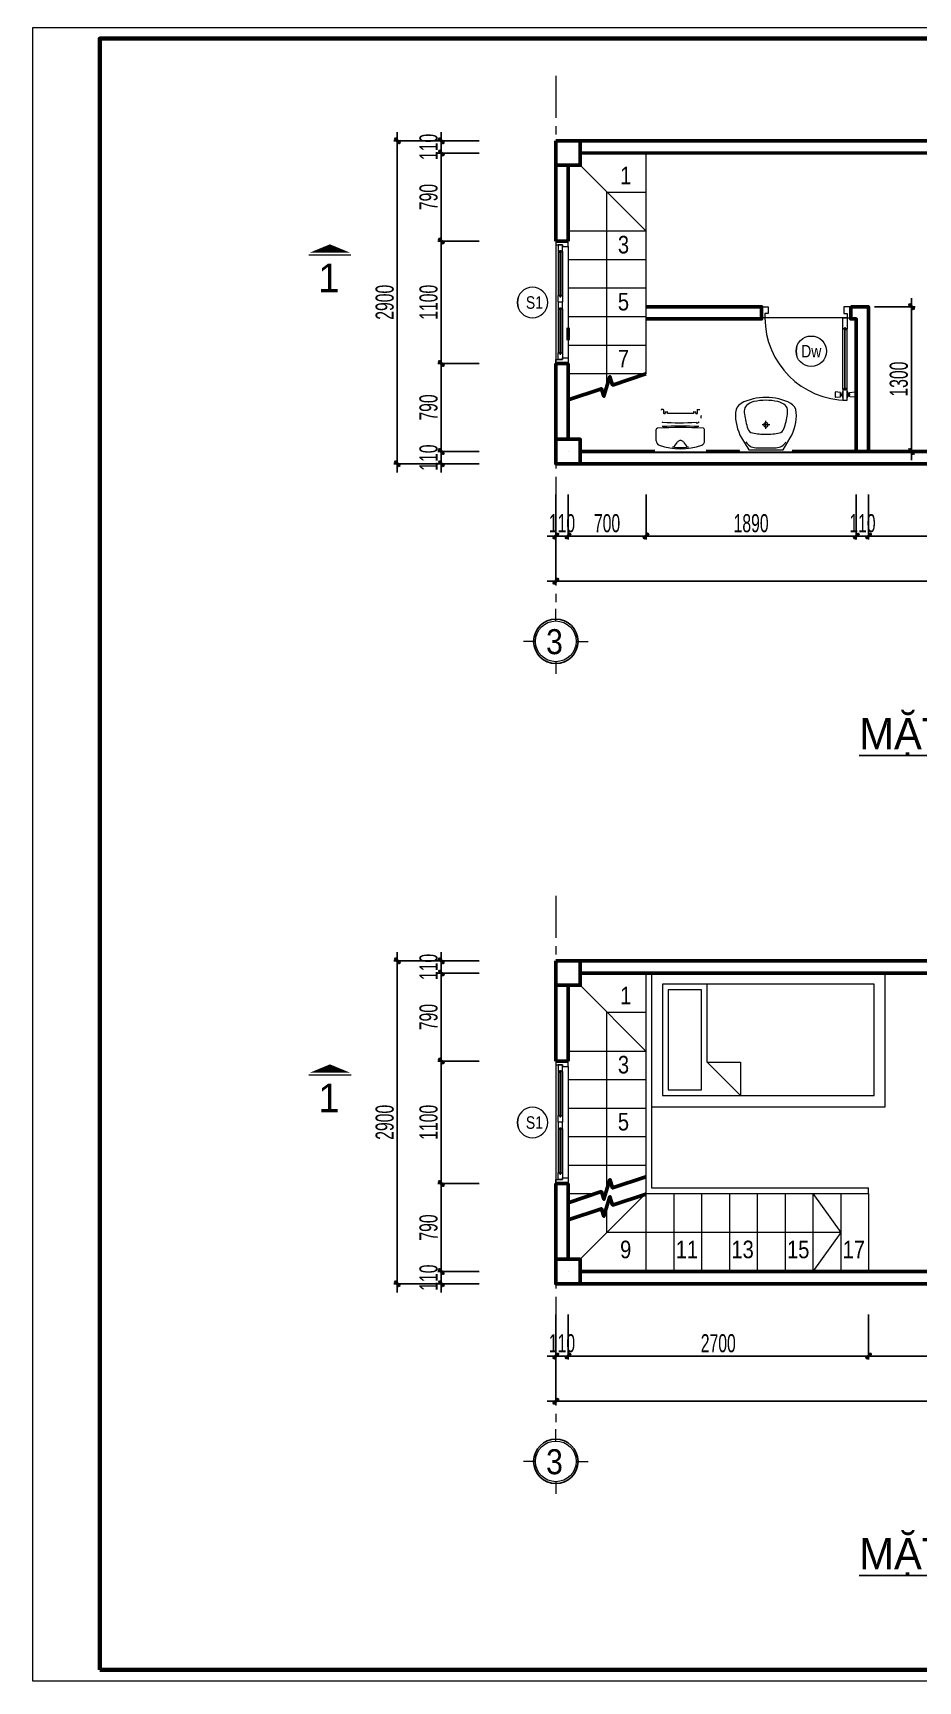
# Model space of a CAD drawing. Header units: millimetres. Extents: x 596422 to 1674380, y -367470 to 58862.
# Drawn here: x 818443 to 826393, y -32063 to -17263 of the extents above; entities that cross this region are included whole.
import ezdxf
from ezdxf.enums import TextEntityAlignment as Align

# ---------------------------------------------------------------- set-up
doc = ezdxf.new("R2010")
doc.units = ezdxf.units.MM
doc.header["$LTSCALE"] = 600
doc.header["$MEASUREMENT"] = 0
doc.linetypes.add('ACAD_ISO07W100', pattern=[3, 0, -3])
doc.linetypes.add('CENTER', pattern=[2, 1.25, -0.25, 0.25, -0.25])
doc.layers.get('0').update_dxf_attribs({"lineweight": 0})
doc.layers.get('Defpoints').update_dxf_attribs({"lineweight": 0})
for name, color, linetype, lineweight in [('0.10_Thiet-Bi', 157, 'Continuous', 9), ('0.15_Cua', 144, 'Continuous', 15), ('A-WIPEOUT', 254, 'ACAD_ISO07W100', 0), ('cat1', 30, 'Continuous', 50), ('EG Dim', 8, 'Continuous', 18), ('EG Text2', 7, 'Continuous', 18), ('hatch1', 136, 'Continuous', 9), ('i_noithat', 25, 'Continuous', 15), ('ISO', 33, 'Continuous', 15), ('LC ISO', 153, 'Continuous', 13), ('LC Khac', 4, 'Continuous', 9), ('LC Net manh', 9, 'Continuous', 5), ('LC noi that', 125, 'Continuous', 0), ('LC Text1', 3, 'Continuous', 20), ('LC Text2', 7, 'Continuous', 25), ('noithat', 125, 'Continuous', 9), ('text', 1, 'Continuous', 20), ('thay1', 63, 'Continuous', 18), ('truc', 76, 'CENTER', 9)]:
    doc.layers.add(name, color=color, linetype=linetype, lineweight=lineweight)
for name, color, linetype in [('font', 41, 'Continuous'), ('Khungten_LCDI', 7, 'Continuous'), ('Kichthuoc', 9, 'Continuous')]:
    doc.layers.add(name, color=color, linetype=linetype)
doc.styles.add('EG 1', font='VHAVANB.TTF')
doc.styles.add('General text 2', font='arial.ttf')
doc.styles.add('HOATBIF', font='hoatbif.shx', dxfattribs={"width": 0.65})
doc.styles.add('Khungten', font='VHAVAN.TTF', dxfattribs={"width": 0.9, "height": 5000})
doc.styles.add('LC 1', font='VHAVANB.TTF')
doc.styles.add('style1', font='VHARIALN.TTF')
doc.styles.add('Title', font='VHAVAN.TTF', dxfattribs={"width": 0.8})
doc.dimstyles.new('1-100', dxfattribs={"dimscale": 300, "dimtxt": 1.2, "dimasz": 0.25, "dimexe": 0.5, "dimexo": 0, "dimgap": 0.3, "dimtad": 1, "dimdec": 0, "dimzin": 0, "dimdsep": 46, "dimtxsty": 'HOATBIF', "dimblk1": 'DOT', "dimblk2": 'DOT', "dimsah": 1, "dimcen": -1, "dimdle": 1, "dimclrd": 256, "dimclre": 256, "dimclrt": 4, "dimadec": 3, "dimazin": 2, "dimtfac": 0.333333, "dimtdec": 0, "dimtix": 1, "dimtmove": 2, "dimatfit": 3, "dimldrblk": 'DOT', "dimfxl": 1, "dimtvp": 0.833333, "dimtolj": 1, "dimtzin": 0, "dimarcsym": 0})

# ---------------------------------------------------------------- blocks, each defined once
blk = doc.blocks.new('TIEUDE1')
at = {"layer": 'EG Text2', "color": 7, "style": 'EG 1'}
blk.add_attdef('TIªU§Ò', text='', height=5, dxfattribs=at).set_placement((0, 0), align=Align.BOTTOM_CENTER)
blk.add_attdef('TL', text='', height=3, dxfattribs=at).set_placement((0, -2), align=Align.TOP_CENTER)
blk = doc.blocks.new('TTRUC')
at = {"layer": 'ISO'}
for p, q in [((0, 6.37), (0, 10.13)), ((-6.37, 0), (-10.13, 0)), ((6.37, 0), (10.13, 0)), ((0, -6.37), (0, -10.13))]:
    blk.add_line(p, q, dxfattribs=at)
blk.add_circle((0, 0), 6.37, dxfattribs=at)
at = {"layer": 'Kichthuoc'}
blk.add_circle((0, 0), 6.95, dxfattribs=at)
blk = doc.blocks.new('DOT')
at = {"layer": 'Kichthuoc'}
blk.add_line((-3, 0), (3, 0), dxfattribs=at)
at = {"layer": 'Kichthuoc', "color": 4}
blk.add_line((-1, -1), (1, 1), dxfattribs=at)
blk.add_lwpolyline([(0.5, 1), (-1, -0.5), (-0.5, -1), (1, 0.5)], close=True, dxfattribs=at)
blk = doc.blocks.new('*D374')
at = {"layer": 'Defpoints', "color": 0, "transparency": 16777216}
for p in [(823950, -21408), (825839, -21408), (825839, -21780)]:
    blk.add_point(p, dxfattribs=at)
at = {"layer": 'EG Dim', "lineweight": -2, "transparency": 16777216}
for p, q in [((823950, -21408), (823950, -21812)), ((825839, -21408), (825839, -21812)), ((823976, -21780), (825813, -21780))]:
    blk.add_line(p, q, dxfattribs=at)
at = {"layer": 'EG Dim', "lineweight": -2, "transparency": 16777216, "xscale": 26, "yscale": 26, "zscale": 26, "rotation": 180}
blk.add_blockref('DOT', (823950, -21780), dxfattribs=at)
at = {"layer": 'EG Dim', "lineweight": -2, "transparency": 16777216, "xscale": 26, "yscale": 26, "zscale": 26}
blk.add_blockref('DOT', (825839, -21780), dxfattribs=at)
at = {"layer": 'EG Dim', "color": 4, "transparency": 16777216, "insert": (824894, -21666), "char_height": 162.5, "attachment_point": 5, "style": 'HOATBIF'}
blk.add_mtext('\\A1;1890', dxfattribs=at)
blk = doc.blocks.new('_Dot')
at = {"color": 0, "linetype": 'ByBlock', "lineweight": -2}
blk.add_line((-0.5, 0), (-1, 0), dxfattribs=at)
at = {"color": 0, "linetype": 'ByBlock', "const_width": 0.5}
blk.add_lwpolyline([(-0.25, 0, 1), (0.25, 0, 1)], format="xyb", close=True, dxfattribs=at)
blk = doc.blocks.new('*D376')
at = {"layer": 'Defpoints', "color": 0, "transparency": 16777216}
for p in [(823140, -21408), (832240, -21408), (832240, -22186)]:
    blk.add_point(p, dxfattribs=at)
at = {"layer": 'EG Dim', "lineweight": -2, "transparency": 16777216}
for p, q in [((823140, -21408), (823140, -22219)), ((832240, -21408), (832240, -22219)), ((823166, -22186), (832214, -22186))]:
    blk.add_line(p, q, dxfattribs=at)
at = {"layer": 'EG Dim', "lineweight": -2, "transparency": 16777216, "xscale": 26, "yscale": 26, "zscale": 26, "rotation": 180}
blk.add_blockref('DOT', (823140, -22186), dxfattribs=at)
at = {"layer": 'EG Dim', "lineweight": -2, "transparency": 16777216, "xscale": 26, "yscale": 26, "zscale": 26}
blk.add_blockref('DOT', (832240, -22186), dxfattribs=at)
at = {"layer": 'EG Dim', "color": 4, "transparency": 16777216, "insert": (827690, -22072), "char_height": 162.5, "attachment_point": 5, "style": 'HOATBIF'}
blk.add_mtext('\\A1;9100', dxfattribs=at)
blk = doc.blocks.new('*D377')
at = {"layer": 'Defpoints', "color": 0, "transparency": 16777216}
for p in [(822451, -18341), (822111, -19131), (822451, -19131)]:
    blk.add_point(p, dxfattribs=at)
at = {"layer": 'EG Dim', "lineweight": -2, "transparency": 16777216}
for p, q in [((822451, -18341), (822079, -18341)), ((822111, -18367), (822111, -19105)), ((822451, -19131), (822079, -19131))]:
    blk.add_line(p, q, dxfattribs=at)
at = {"layer": 'EG Dim', "lineweight": -2, "transparency": 16777216, "xscale": 26, "yscale": 26, "zscale": 26}
for p, rotation in [((822111, -18341), 90), ((822111, -19131), 270)]:
    blk.add_blockref('DOT', p, dxfattribs=dict(at, rotation=rotation))
at = {"layer": 'EG Dim', "color": 4, "transparency": 16777216, "insert": (821997, -18736), "char_height": 162.5, "attachment_point": 5, "rotation": 90, "style": 'HOATBIF'}
blk.add_mtext('\\A1;790', dxfattribs=at)
blk = doc.blocks.new('*D378')
at = {"layer": 'Defpoints', "color": 0, "transparency": 16777216}
for p in [(822111, -21131), (822451, -21021), (822451, -21131)]:
    blk.add_point(p, dxfattribs=at)
at = {"layer": 'EG Dim', "lineweight": -2, "transparency": 16777216}
for p, q in [((822111, -20995), (822111, -20969)), ((822451, -21021), (822079, -21021)), ((822451, -21131), (822079, -21131)), ((822111, -21021), (822111, -21131)), ((822111, -21157), (822111, -21183))]:
    blk.add_line(p, q, dxfattribs=at)
at = {"layer": 'EG Dim', "lineweight": -2, "transparency": 16777216, "xscale": 26, "yscale": 26, "zscale": 26}
for p, rotation in [((822111, -21021), 270), ((822111, -21131), 90)]:
    blk.add_blockref('DOT', p, dxfattribs=dict(at, rotation=rotation))
at = {"layer": 'EG Dim', "color": 4, "transparency": 16777216, "insert": (821997, -21076), "char_height": 162.5, "attachment_point": 5, "rotation": 90, "style": 'HOATBIF'}
blk.add_mtext('\\A1;110', dxfattribs=at)
blk = doc.blocks.new('*D379')
at = {"layer": 'Defpoints', "color": 0, "transparency": 16777216}
for p in [(822111, -18341), (822451, -18231), (822451, -18341)]:
    blk.add_point(p, dxfattribs=at)
at = {"layer": 'EG Dim', "lineweight": -2, "transparency": 16777216}
for p, q in [((822111, -18205), (822111, -18179)), ((822451, -18231), (822079, -18231)), ((822451, -18341), (822079, -18341)), ((822111, -18231), (822111, -18341)), ((822111, -18367), (822111, -18393))]:
    blk.add_line(p, q, dxfattribs=at)
at = {"layer": 'EG Dim', "lineweight": -2, "transparency": 16777216, "xscale": 26, "yscale": 26, "zscale": 26}
for p, rotation in [((822111, -18231), 270), ((822111, -18341), 90)]:
    blk.add_blockref('DOT', p, dxfattribs=dict(at, rotation=rotation))
at = {"layer": 'EG Dim', "color": 4, "transparency": 16777216, "insert": (821997, -18286), "char_height": 162.5, "attachment_point": 5, "rotation": 90, "style": 'HOATBIF'}
blk.add_mtext('\\A1;110', dxfattribs=at)
blk = doc.blocks.new('*D380')
at = {"layer": 'Defpoints', "color": 0, "transparency": 16777216}
for p in [(822451, -18231), (821716, -21131), (822451, -21131)]:
    blk.add_point(p, dxfattribs=at)
at = {"layer": 'EG Dim', "lineweight": -2, "transparency": 16777216}
for p, q in [((822451, -18231), (821684, -18231)), ((821716, -18257), (821716, -21105)), ((822451, -21131), (821684, -21131))]:
    blk.add_line(p, q, dxfattribs=at)
at = {"layer": 'EG Dim', "lineweight": -2, "transparency": 16777216, "xscale": 26, "yscale": 26, "zscale": 26}
for p, rotation in [((821716, -18231), 90), ((821716, -21131), 270)]:
    blk.add_blockref('DOT', p, dxfattribs=dict(at, rotation=rotation))
at = {"layer": 'EG Dim', "color": 4, "transparency": 16777216, "insert": (821603, -19681), "char_height": 162.5, "attachment_point": 5, "rotation": 90, "style": 'HOATBIF'}
blk.add_mtext('\\A1;2900', dxfattribs=at)
blk = doc.blocks.new('*D381')
at = {"layer": 'Defpoints', "color": 0, "transparency": 16777216}
for p in [(823140, -21408), (823250, -21408), (823250, -21780)]:
    blk.add_point(p, dxfattribs=at)
at = {"layer": 'EG Dim', "lineweight": -2, "transparency": 16777216}
for p, q in [((823140, -21408), (823140, -21812)), ((823250, -21408), (823250, -21812)), ((823114, -21780), (823088, -21780)), ((823140, -21780), (823250, -21780)), ((823276, -21780), (823302, -21780))]:
    blk.add_line(p, q, dxfattribs=at)
at = {"layer": 'EG Dim', "lineweight": -2, "transparency": 16777216, "xscale": 26, "yscale": 26, "zscale": 26}
blk.add_blockref('DOT', (823140, -21780), dxfattribs=at)
at = {"layer": 'EG Dim', "lineweight": -2, "transparency": 16777216, "xscale": 26, "yscale": 26, "zscale": 26, "rotation": 180}
blk.add_blockref('DOT', (823250, -21780), dxfattribs=at)
at = {"layer": 'EG Dim', "color": 4, "transparency": 16777216, "insert": (823195, -21666), "char_height": 162.5, "attachment_point": 5, "style": 'HOATBIF'}
blk.add_mtext('\\A1;110', dxfattribs=at)
blk = doc.blocks.new('*U10')
at = {"layer": 'A-WIPEOUT'}
blk.add_lwpolyline([(0, 4.25), (-2.5, 3.44), (-4.04, 1.31), (-4.04, -1.31), (-2.5, -3.44), (0, -4.25), (2.5, -3.44), (4.04, -1.31), (4.04, 1.31), (2.5, 3.44)], close=True, dxfattribs=at)
blk.add_wipeout([(0, 4.25), (-2.5, 3.44), (-4.04, 1.31), (-4.04, -1.31), (-2.5, -3.44), (0, -4.25), (2.5, -3.44), (4.04, -1.31), (4.04, 1.31), (2.5, 3.44)]).dxf.layer = 'A-WIPEOUT'
blk.add_circle((0, 0), 4.25)
at = {"layer": 'text', "style": 'General text 2', "width": 0.8, "flags": 8}
blk.add_attdef('SYMBOL', text='', height=3.5, dxfattribs=at).set_placement((0, 0), align=Align.MIDDLE_CENTER)
blk = doc.blocks.new('*U14')
for p, q in [((30, 640), (30, 100)), ((70, 640), (70, 100)), ((30, 0), (770, 0))]:
    blk.add_line(p, q)
at = {"color": 8, "lineweight": 9}
for p, q in [((48, 650), (48, 90)), ((52, 650), (52, 90))]:
    blk.add_line(p, q, dxfattribs=at)
for points in [[(5, 670), (-35, 666, -0.443716), (-40, 671), (-40, 709, -0.443716), (-35, 714), (5, 710, -0.385314), (10, 705), (10, 675, -0.385314)], [(95, 670), (135, 666, 0.443716), (140, 671), (140, 709, 0.443716), (135, 714), (95, 710, 0.385314), (90, 705), (90, 675, 0.385314)]]:
    blk.add_lwpolyline(points, format="xyb", close=True)
for points in [[(20, 685), (10, 685), (10, 695), (20, 695)], [(55, 640), (70, 640), (70, 740), (30, 740), (30, 640), (45, 640), (45, 650), (55, 650), (55, 640)], [(80, 685), (90, 685), (90, 695), (80, 695)], [(55, 100), (70, 100), (70, 0), (30, 0), (30, 100), (45, 100), (45, 90), (55, 90), (55, 100)]]:
    blk.add_lwpolyline(points)
for points in [[(30, 0), (0, 0), (0, -100), (60, -100), (60, -40), (30, -40)], [(770, 0), (800, 0), (800, -100), (740, -100), (740, -40), (770, -40)]]:
    blk.add_lwpolyline(points, close=True)
for centre, start, end in [((70, 690), 143.1301, 216.8699), ((30, 690), 323.1301, 36.8699)]:
    blk.add_arc(centre, 50, start, end)
for centre, radius, start, end in [((30, 0), 740, 0, 90), ((47, 641), 8.25, 186.4342, 273.2898), ((53, 641), 8.25, 266.7102, 353.5658), ((47, 99), 8.25, 86.7102, 173.5658), ((53, 99), 8.25, 6.4342, 93.2898)]:
    blk.add_arc(centre, radius, start, end, dxfattribs=at)
blk = doc.blocks.new('TB WC BonCau 01')
at = {"color": 8}
blk.add_wipeout([(0, 230), (196, 230), (216, 220), (221, 207), (221, 200), (223, 180), (223, 165), (266, 168), (276, 180), (290, 185), (366, 190), (371, 185), (371, 180), (371, 174), (376, 174), (376, 180), (376, 185), (381, 190), (502, 186), (546, 180), (590, 170), (622, 160), (663, 140), (693, 120), (717, 100), (730, 88), (737, 80), (750, 60), (759, 40), (764, 20), (765, 0), (764, -20), (759, -40), (750, -60), (737, -80), (730, -88), (717, -100), (693, -120), (663, -140), (622, -160), (590, -170), (546, -180), (502, -186), (381, -190), (376, -185), (376, -180), (376, -174), (371, -174), (371, -180), (371, -185), (366, -190), (324, -188), (324, -200), (324, -205), (322, -207), (300, -207), (298, -205), (298, -200), (298, -186), (290, -185), (276, -180), (266, -168), (223, -165), (223, -180), (221, -200), (221, -207), (216, -220), (196, -230), (0, -230)], dxfattribs=at)
for p, q in [((95, 217), (196, 217)), ((340, 149), (371, 149)), ((376, 174), (371, 174)), ((376, 154), (376, 174)), ((48, 53), (84, 28)), ((339, 139), (339, 148)), ((353, 138), (340, 138)), ((342, -117), (342, 117)), ((342, 117), (353, 117)), ((354, 119), (354, 137)), ((84, -28), (48, -53)), ((258, -142), (258, -158)), ((260, -140), (262, -140)), ((339, -148), (339, -139)), ((340, -138), (353, -138)), ((353, -117), (342, -117)), ((354, -137), (354, -119)), ((95, -217), (196, -217)), ((262, -160), (260, -160)), ((263, -160), (262, -160)), ((371, -149), (340, -149)), ((376, -154), (376, -174))]:
    blk.add_line(p, q)
for centre, radius, start, end in [((563, 0), 540, 159.2678, 200.7321), ((95, 177), 40, 89.9986, 159.2669), ((196, 205), 12, 3.9186, 90), ((-2782, 0), 2997, 356.062, 3.938), ((-2782, 0), 3010, 356.859, 3.1425), ((2758, 0), 2500, 176.3855, 183.208), ((293, 155), 30, 154.597, 176.3937), ((340, 148), 1, 89.9427, 180), ((371, 154), 5, 270.0114, 0), ((535, 0), 500, 171.6681, 188.3323), ((60, 70), 20, 171.6799, 234.0514), ((64, 0), 34, 10.761, 54.0415), ((64, 0), 34, 349.239, 10.761), ((340, 139), 0.499, 180, 270.1146), ((353, 137), 2, 0, 89.9713), ((353, 119), 2, 270.0286, 0), ((60, -70), 20, 125.9547, 188.3347), ((64, 0), 34, 305.9475, 349.2341), ((260, -142), 2, 90, 180), ((340, -139), 0.5, 89.8854, 180), ((353, -119), 2, 0, 89.9713), ((353, -137), 2, 270.0286, 0), ((95, -177), 40, 200.7312, 270.0014), ((196, -205), 12, 270.0048, 356.0627), ((260, -158), 2, 180, 270), ((293, -155), 30, 189.5643, 205.4252), ((310, -202), 20.2, 45.6327, 125.8626), ((340, -148), 0.999, 180, 270.0573), ((371, -154), 5, 0, 89.9885)]:
    blk.add_arc(centre, radius, start, end)
blk = doc.blocks.new('*U47')
at = {"color": 8}
blk.add_wipeout([(0, 232), (40, 240), (141, 260), (241, 280), (296, 287), (352, 288), (388, 280), (421, 260), (439, 240), (451, 220), (460, 200), (468, 180), (475, 160), (481, 140), (487, 120), (491, 100), (495, 80), (497, 60), (499, 40), (500, 20), (500, 0), (500, -20), (499, -40), (497, -60), (495, -80), (491, -100), (487, -120), (481, -140), (475, -160), (468, -180), (460, -200), (451, -220), (439, -240), (421, -260), (388, -280), (352, -288), (296, -287), (240, -280), (141, -260), (40, -240), (0, -232)], dxfattribs=at).dxf.layer = 'LC noi that'
for p, q in [((204, 0), (274, 0)), ((239, 35), (239, -35))]:
    blk.add_line(p, q)
blk.add_lwpolyline([(15, -154), (15, 154), (121, 219, -0.14257), (351, 273, -0.255099), (432, 223, -0.124237), (485, 0, -0.124237), (432, -223, -0.255099), (351, -273, -0.142542), (121, -219)], format="xyb", close=True)
for points in [[(87, -180, -0.253319), (33, -92), (33, 92, -0.253319), (87, 180)], [(154, 0, -0.05085), (166, 121, -0.267955), (203, 162, -0.045825), (335, 193, -0.034433), (365, 195, -0.20396), (412, 175, -0.140892), (448, 107, -0.051029), (459, 0, -0.051029), (448, -107, -0.140892), (412, -175, -0.20396), (365, -195, -0.034433), (335, -193, -0.045825), (203, -162, -0.267955), (166, -121, -0.05085), (154, 0, 0.05085)]]:
    blk.add_lwpolyline(points, format="xyb")
blk.add_circle((239, 0), 20)
blk = doc.blocks.new('LCDI-new')
at = {"layer": 'Defpoints', "lineweight": 0}
blk.add_lwpolyline([(-1626044.71, 488105.01), (-1626044.71, 488402.01), (-1625624.71, 488402.01), (-1625624.71, 488105.01)], close=True, dxfattribs=at)
at = {"layer": 'Khungten_LCDI', "color": 5, "lineweight": 60}
blk.add_lwpolyline([(-1626032.71, 488107.01), (-1626032.71, 488400.01), (-1625626.71, 488400.01), (-1625626.71, 488107.01)], close=True, dxfattribs=at)
at = {"color": 2, "style": 'Title', "width": 1.824646}
for tag, p, p2 in [('TENBANVE1', (-1625663.58, 488164.65), (-1625629.32, 488164.65)), ('TENBANVE2', (-1625663.58, 488157.89), (-1625629.32, 488157.89))]:
    blk.add_attdef(tag, text='', height=2.5, dxfattribs=at).set_placement(p, p2, align=Align.FIT)
at = {"color": 7, "style": 'Khungten', "width": 0.8}
for tag, p in [('REVISION', (-1625637.72, 488146.05)), ('NGAYHT', (-1625637.25, 488137.42))]:
    blk.add_attdef(tag, text='', height=2, dxfattribs=at).set_placement(p, align=Align.CENTER)
at = {"color": 2, "style": 'Title', "width": 0.7}
blk.add_attdef('SOBANVE', text='', height=2.5, dxfattribs=at).set_placement((-1625637.09, 488114.55), align=Align.CENTER)
blk = doc.blocks.new('*D404')
at = {"layer": 'Defpoints', "color": 0, "transparency": 16777216}
for p in [(823250, -28772), (825949, -28772), (825949, -29144)]:
    blk.add_point(p, dxfattribs=at)
at = {"layer": 'EG Dim', "lineweight": -2, "transparency": 16777216}
for p, q in [((823250, -28772), (823250, -29176)), ((825949, -28772), (825949, -29176)), ((823276, -29144), (825923, -29144))]:
    blk.add_line(p, q, dxfattribs=at)
at = {"layer": 'EG Dim', "lineweight": -2, "transparency": 16777216, "xscale": 26, "yscale": 26, "zscale": 26, "rotation": 180}
blk.add_blockref('DOT', (823250, -29144), dxfattribs=at)
at = {"layer": 'EG Dim', "lineweight": -2, "transparency": 16777216, "xscale": 26, "yscale": 26, "zscale": 26}
blk.add_blockref('DOT', (825949, -29144), dxfattribs=at)
at = {"layer": 'EG Dim', "color": 4, "transparency": 16777216, "insert": (824599, -29030), "char_height": 162.5, "attachment_point": 5, "style": 'HOATBIF'}
blk.add_mtext('\\A1;2700', dxfattribs=at)
blk = doc.blocks.new('*D406')
at = {"layer": 'Defpoints', "color": 0, "transparency": 16777216}
for p in [(823140, -28772), (832240, -28772), (832240, -29550)]:
    blk.add_point(p, dxfattribs=at)
at = {"layer": 'EG Dim', "lineweight": -2, "transparency": 16777216}
for p, q in [((823140, -28772), (823140, -29583)), ((832240, -28772), (832240, -29583)), ((823166, -29550), (832214, -29550))]:
    blk.add_line(p, q, dxfattribs=at)
at = {"layer": 'EG Dim', "lineweight": -2, "transparency": 16777216, "xscale": 26, "yscale": 26, "zscale": 26, "rotation": 180}
blk.add_blockref('DOT', (823140, -29550), dxfattribs=at)
at = {"layer": 'EG Dim', "lineweight": -2, "transparency": 16777216, "xscale": 26, "yscale": 26, "zscale": 26}
blk.add_blockref('DOT', (832240, -29550), dxfattribs=at)
at = {"layer": 'EG Dim', "color": 4, "transparency": 16777216, "insert": (827690, -29436), "char_height": 162.5, "attachment_point": 5, "style": 'HOATBIF'}
blk.add_mtext('\\A1;9100', dxfattribs=at)
blk = doc.blocks.new('*D407')
at = {"layer": 'Defpoints', "color": 0, "transparency": 16777216}
for p in [(822451, -28385), (822111, -28495), (822451, -28495)]:
    blk.add_point(p, dxfattribs=at)
at = {"layer": 'EG Dim', "lineweight": -2, "transparency": 16777216}
for p, q in [((822451, -28385), (822079, -28385)), ((822111, -28359), (822111, -28333)), ((822111, -28385), (822111, -28495)), ((822451, -28495), (822079, -28495)), ((822111, -28521), (822111, -28547))]:
    blk.add_line(p, q, dxfattribs=at)
at = {"layer": 'EG Dim', "lineweight": -2, "transparency": 16777216, "xscale": 26, "yscale": 26, "zscale": 26}
for p, rotation in [((822111, -28385), 270), ((822111, -28495), 90)]:
    blk.add_blockref('DOT', p, dxfattribs=dict(at, rotation=rotation))
at = {"layer": 'EG Dim', "color": 4, "transparency": 16777216, "insert": (821997, -28440), "char_height": 162.5, "attachment_point": 5, "rotation": 90, "style": 'HOATBIF'}
blk.add_mtext('\\A1;110', dxfattribs=at)
blk = doc.blocks.new('*D408')
at = {"layer": 'Defpoints', "color": 0, "transparency": 16777216}
for p in [(822451, -25595), (822111, -25705), (822451, -25705)]:
    blk.add_point(p, dxfattribs=at)
at = {"layer": 'EG Dim', "lineweight": -2, "transparency": 16777216}
for p, q in [((822451, -25595), (822079, -25595)), ((822111, -25569), (822111, -25543)), ((822111, -25595), (822111, -25705)), ((822451, -25705), (822079, -25705)), ((822111, -25731), (822111, -25757))]:
    blk.add_line(p, q, dxfattribs=at)
at = {"layer": 'EG Dim', "lineweight": -2, "transparency": 16777216, "xscale": 26, "yscale": 26, "zscale": 26}
for p, rotation in [((822111, -25595), 270), ((822111, -25705), 90)]:
    blk.add_blockref('DOT', p, dxfattribs=dict(at, rotation=rotation))
at = {"layer": 'EG Dim', "color": 4, "transparency": 16777216, "insert": (821997, -25650), "char_height": 162.5, "attachment_point": 5, "rotation": 90, "style": 'HOATBIF'}
blk.add_mtext('\\A1;110', dxfattribs=at)
blk = doc.blocks.new('*D409')
at = {"layer": 'Defpoints', "color": 0, "transparency": 16777216}
for p in [(822451, -25595), (821716, -28495), (822451, -28495)]:
    blk.add_point(p, dxfattribs=at)
at = {"layer": 'EG Dim', "lineweight": -2, "transparency": 16777216}
for p, q in [((822451, -25595), (821684, -25595)), ((821716, -25621), (821716, -28469)), ((822451, -28495), (821684, -28495))]:
    blk.add_line(p, q, dxfattribs=at)
at = {"layer": 'EG Dim', "lineweight": -2, "transparency": 16777216, "xscale": 26, "yscale": 26, "zscale": 26}
for p, rotation in [((821716, -25595), 90), ((821716, -28495), 270)]:
    blk.add_blockref('DOT', p, dxfattribs=dict(at, rotation=rotation))
at = {"layer": 'EG Dim', "color": 4, "transparency": 16777216, "insert": (821603, -27045), "char_height": 162.5, "attachment_point": 5, "rotation": 90, "style": 'HOATBIF'}
blk.add_mtext('\\A1;2900', dxfattribs=at)
blk = doc.blocks.new('*D410')
at = {"layer": 'Defpoints', "color": 0, "transparency": 16777216}
for p in [(823140, -28772), (823250, -28772), (823250, -29144)]:
    blk.add_point(p, dxfattribs=at)
at = {"layer": 'EG Dim', "lineweight": -2, "transparency": 16777216}
for p, q in [((823140, -28772), (823140, -29176)), ((823250, -28772), (823250, -29176)), ((823114, -29144), (823088, -29144)), ((823140, -29144), (823250, -29144)), ((823276, -29144), (823302, -29144))]:
    blk.add_line(p, q, dxfattribs=at)
at = {"layer": 'EG Dim', "lineweight": -2, "transparency": 16777216, "xscale": 26, "yscale": 26, "zscale": 26}
blk.add_blockref('DOT', (823140, -29144), dxfattribs=at)
at = {"layer": 'EG Dim', "lineweight": -2, "transparency": 16777216, "xscale": 26, "yscale": 26, "zscale": 26, "rotation": 180}
blk.add_blockref('DOT', (823250, -29144), dxfattribs=at)
at = {"layer": 'EG Dim', "color": 4, "transparency": 16777216, "insert": (823195, -29030), "char_height": 162.5, "attachment_point": 5, "style": 'HOATBIF'}
blk.add_mtext('\\A1;110', dxfattribs=at)
blk = doc.blocks.new('*U18')
for p, q in [((35, 0), (1065, 0)), ((50, -110), (1050, -110)), ((610, -20), (1005, -20)), ((610, -60), (1005, -60))]:
    blk.add_line(p, q)
at = {"color": 8, "lineweight": 5}
for p, q in [((95, -20), (490, -20)), ((95, -35), (490, -35)), ((95, -45), (490, -45)), ((95, -60), (490, -60)), ((610, -20), (1005, -20)), ((610, -35), (1005, -35)), ((610, -45), (1005, -45)), ((610, -60), (1005, -60))]:
    blk.add_line(p, q, dxfattribs=at)
for points in [[(0, 0), (35, 0), (35, -60), (50, -60), (50, -110), (0, -110), (0, 0)], [(1100, 0), (1065, 0), (1065, -60), (1050, -60), (1050, -110), (1100, -110), (1100, 0)], [(610, -45), (610, -60), (550, -60), (550, -20), (610, -20), (610, -35), (600, -35), (600, -45), (610, -45)], [(1005, -45), (1005, -60), (1065, -60), (1065, -20), (1005, -20), (1005, -35), (1015, -35), (1015, -45), (1005, -45)]]:
    blk.add_lwpolyline(points)
for points in [[(35, -20), (95, -20), (95, -35), (85, -35), (85, -45), (95, -45), (95, -60), (35, -60)], [(550, -20), (490, -20), (490, -35), (500, -35), (500, -45), (490, -45), (490, -60), (550, -60)]]:
    blk.add_lwpolyline(points, close=True)
for points in [[(95, -29, -0.312187), (102, -35, -0.312187)], [(95, -51, 0.312187), (102, -45, 0.312187)], [(490, -29, 0.312187), (483, -35, 0.312187)], [(490, -51, -0.312187), (483, -45, -0.312187)]]:
    blk.add_lwpolyline(points, format="xyb", dxfattribs=at)
for centre, start, end in [((609, -37), 14.2151, 83.5658), ((609, -43), 276.4342, 345.7849), ((1006, -37), 96.4342, 165.7849), ((1006, -43), 194.2151, 263.5658)]:
    blk.add_arc(centre, 8.25, start, end, dxfattribs=at)
blk = doc.blocks.new('*D417')
at = {"layer": 'Defpoints', "color": 0, "transparency": 16777216}
for p in [(822451, -19131), (822111, -20231), (822451, -20231)]:
    blk.add_point(p, dxfattribs=at)
at = {"layer": 'EG Dim', "lineweight": -2, "transparency": 16777216}
for p, q in [((822451, -19131), (822079, -19131)), ((822111, -19157), (822111, -20205)), ((822451, -20231), (822079, -20231))]:
    blk.add_line(p, q, dxfattribs=at)
at = {"layer": 'EG Dim', "lineweight": -2, "transparency": 16777216, "xscale": 26, "yscale": 26, "zscale": 26}
for p, rotation in [((822111, -19131), 90), ((822111, -20231), 270)]:
    blk.add_blockref('DOT', p, dxfattribs=dict(at, rotation=rotation))
at = {"layer": 'EG Dim', "color": 4, "transparency": 16777216, "insert": (821997, -19681), "char_height": 162.5, "attachment_point": 5, "rotation": 90, "style": 'HOATBIF'}
blk.add_mtext('\\A1;1100', dxfattribs=at)
blk = doc.blocks.new('*D418')
at = {"layer": 'Defpoints', "color": 0, "transparency": 16777216}
for p in [(822451, -20231), (822111, -21021), (822451, -21021)]:
    blk.add_point(p, dxfattribs=at)
at = {"layer": 'EG Dim', "lineweight": -2, "transparency": 16777216}
for p, q in [((822451, -20231), (822079, -20231)), ((822111, -20257), (822111, -20995)), ((822451, -21021), (822079, -21021))]:
    blk.add_line(p, q, dxfattribs=at)
at = {"layer": 'EG Dim', "lineweight": -2, "transparency": 16777216, "xscale": 26, "yscale": 26, "zscale": 26}
for p, rotation in [((822111, -20231), 90), ((822111, -21021), 270)]:
    blk.add_blockref('DOT', p, dxfattribs=dict(at, rotation=rotation))
at = {"layer": 'EG Dim', "color": 4, "transparency": 16777216, "insert": (821997, -20626), "char_height": 162.5, "attachment_point": 5, "rotation": 90, "style": 'HOATBIF'}
blk.add_mtext('\\A1;790', dxfattribs=at)
blk = doc.blocks.new('*D419')
at = {"layer": 'Defpoints', "color": 0, "transparency": 16777216}
for p in [(822451, -25705), (822111, -26495), (822451, -26495)]:
    blk.add_point(p, dxfattribs=at)
at = {"layer": 'EG Dim', "lineweight": -2, "transparency": 16777216}
for p, q in [((822451, -25705), (822079, -25705)), ((822111, -25731), (822111, -26469)), ((822451, -26495), (822079, -26495))]:
    blk.add_line(p, q, dxfattribs=at)
at = {"layer": 'EG Dim', "lineweight": -2, "transparency": 16777216, "xscale": 26, "yscale": 26, "zscale": 26}
for p, rotation in [((822111, -25705), 90), ((822111, -26495), 270)]:
    blk.add_blockref('DOT', p, dxfattribs=dict(at, rotation=rotation))
at = {"layer": 'EG Dim', "color": 4, "transparency": 16777216, "insert": (821997, -26100), "char_height": 162.5, "attachment_point": 5, "rotation": 90, "style": 'HOATBIF'}
blk.add_mtext('\\A1;790', dxfattribs=at)
blk = doc.blocks.new('*D420')
at = {"layer": 'Defpoints', "color": 0, "transparency": 16777216}
for p in [(822451, -26495), (822111, -27595), (822451, -27595)]:
    blk.add_point(p, dxfattribs=at)
at = {"layer": 'EG Dim', "lineweight": -2, "transparency": 16777216}
for p, q in [((822451, -26495), (822079, -26495)), ((822111, -26521), (822111, -27569)), ((822451, -27595), (822079, -27595))]:
    blk.add_line(p, q, dxfattribs=at)
at = {"layer": 'EG Dim', "lineweight": -2, "transparency": 16777216, "xscale": 26, "yscale": 26, "zscale": 26}
for p, rotation in [((822111, -26495), 90), ((822111, -27595), 270)]:
    blk.add_blockref('DOT', p, dxfattribs=dict(at, rotation=rotation))
at = {"layer": 'EG Dim', "color": 4, "transparency": 16777216, "insert": (821997, -27045), "char_height": 162.5, "attachment_point": 5, "rotation": 90, "style": 'HOATBIF'}
blk.add_mtext('\\A1;1100', dxfattribs=at)
blk = doc.blocks.new('*D421')
at = {"layer": 'Defpoints', "color": 0, "transparency": 16777216}
for p in [(822451, -27595), (822111, -28385), (822451, -28385)]:
    blk.add_point(p, dxfattribs=at)
at = {"layer": 'EG Dim', "lineweight": -2, "transparency": 16777216}
for p, q in [((822451, -27595), (822079, -27595)), ((822111, -27621), (822111, -28359)), ((822451, -28385), (822079, -28385))]:
    blk.add_line(p, q, dxfattribs=at)
at = {"layer": 'EG Dim', "lineweight": -2, "transparency": 16777216, "xscale": 26, "yscale": 26, "zscale": 26}
for p, rotation in [((822111, -27595), 90), ((822111, -28385), 270)]:
    blk.add_blockref('DOT', p, dxfattribs=dict(at, rotation=rotation))
at = {"layer": 'EG Dim', "color": 4, "transparency": 16777216, "insert": (821997, -27990), "char_height": 162.5, "attachment_point": 5, "rotation": 90, "style": 'HOATBIF'}
blk.add_mtext('\\A1;790', dxfattribs=at)
blk = doc.blocks.new('*D422')
at = {"layer": 'Defpoints', "color": 0, "transparency": 16777216}
for p in [(825839, -21408), (825949, -21408), (825949, -21780)]:
    blk.add_point(p, dxfattribs=at)
at = {"layer": 'EG Dim', "lineweight": -2, "transparency": 16777216}
for p, q in [((825839, -21408), (825839, -21812)), ((825949, -21408), (825949, -21812)), ((825813, -21780), (825787, -21780)), ((825839, -21780), (825949, -21780)), ((825975, -21780), (826001, -21780))]:
    blk.add_line(p, q, dxfattribs=at)
at = {"layer": 'EG Dim', "lineweight": -2, "transparency": 16777216, "xscale": 26, "yscale": 26, "zscale": 26}
blk.add_blockref('DOT', (825839, -21780), dxfattribs=at)
at = {"layer": 'EG Dim', "lineweight": -2, "transparency": 16777216, "xscale": 26, "yscale": 26, "zscale": 26, "rotation": 180}
blk.add_blockref('DOT', (825949, -21780), dxfattribs=at)
at = {"layer": 'EG Dim', "color": 4, "transparency": 16777216, "insert": (825894, -21666), "char_height": 162.5, "attachment_point": 5, "style": 'HOATBIF'}
blk.add_mtext('\\A1;110', dxfattribs=at)
blk = doc.blocks.new('*D401')
at = {"layer": 'Defpoints', "color": 0, "transparency": 16777216}
for p in [(825949, -21408), (828140, -21408), (828140, -21780)]:
    blk.add_point(p, dxfattribs=at)
at = {"layer": 'EG Dim', "lineweight": -2, "transparency": 16777216}
for p, q in [((825949, -21408), (825949, -21812)), ((828140, -21408), (828140, -21812)), ((825975, -21780), (828114, -21780))]:
    blk.add_line(p, q, dxfattribs=at)
at = {"layer": 'EG Dim', "lineweight": -2, "transparency": 16777216, "xscale": 26, "yscale": 26, "zscale": 26, "rotation": 180}
blk.add_blockref('DOT', (825949, -21780), dxfattribs=at)
at = {"layer": 'EG Dim', "lineweight": -2, "transparency": 16777216, "xscale": 26, "yscale": 26, "zscale": 26}
blk.add_blockref('DOT', (828140, -21780), dxfattribs=at)
at = {"layer": 'EG Dim', "color": 4, "transparency": 16777216, "insert": (827044, -21666), "char_height": 162.5, "attachment_point": 5, "style": 'HOATBIF'}
blk.add_mtext('\\A1;2190', dxfattribs=at)
blk = doc.blocks.new('*D402')
at = {"layer": 'Defpoints', "color": 0, "transparency": 16777216}
for p in [(823250, -21408), (823950, -21408), (823950, -21780)]:
    blk.add_point(p, dxfattribs=at)
at = {"layer": 'EG Dim', "lineweight": -2, "transparency": 16777216}
for p, q in [((823250, -21408), (823250, -21812)), ((823950, -21408), (823950, -21812)), ((823276, -21780), (823924, -21780))]:
    blk.add_line(p, q, dxfattribs=at)
at = {"layer": 'EG Dim', "lineweight": -2, "transparency": 16777216, "xscale": 26, "yscale": 26, "zscale": 26, "rotation": 180}
blk.add_blockref('DOT', (823250, -21780), dxfattribs=at)
at = {"layer": 'EG Dim', "lineweight": -2, "transparency": 16777216, "xscale": 26, "yscale": 26, "zscale": 26}
blk.add_blockref('DOT', (823950, -21780), dxfattribs=at)
at = {"layer": 'EG Dim', "color": 4, "transparency": 16777216, "insert": (823600, -21666), "char_height": 162.5, "attachment_point": 5, "style": 'HOATBIF'}
blk.add_mtext('\\A1;700', dxfattribs=at)
blk = doc.blocks.new('*D440')
at = {"layer": 'Defpoints', "color": 0, "transparency": 16777216}
for p in [(825949, -28772), (827920, -28772), (827920, -29144)]:
    blk.add_point(p, dxfattribs=at)
at = {"layer": 'EG Dim', "lineweight": -2, "transparency": 16777216}
for p, q in [((825949, -28772), (825949, -29176)), ((827920, -28772), (827920, -29176)), ((825975, -29144), (827894, -29144))]:
    blk.add_line(p, q, dxfattribs=at)
at = {"layer": 'EG Dim', "lineweight": -2, "transparency": 16777216, "xscale": 26, "yscale": 26, "zscale": 26, "rotation": 180}
blk.add_blockref('DOT', (825949, -29144), dxfattribs=at)
at = {"layer": 'EG Dim', "lineweight": -2, "transparency": 16777216, "xscale": 26, "yscale": 26, "zscale": 26}
blk.add_blockref('DOT', (827920, -29144), dxfattribs=at)
at = {"layer": 'EG Dim', "color": 4, "transparency": 16777216, "insert": (826934, -29030), "char_height": 162.5, "attachment_point": 5, "style": 'HOATBIF'}
blk.add_mtext('\\A1;1970', dxfattribs=at)
blk = doc.blocks.new('*U573')
for p, q in [((-500, -100), (500, -100)), ((-500, -2000), (-500, -100)), ((500, -100), (500, -2000)), ((200, -500), (-500, -500)), ((200, -500), (500, -800)), ((200, -500), (200, -800)), ((200, -800), (500, -800)), ((500, -2000), (-500, -2000))]:
    blk.add_line(p, q)
for points in [[(-600, 0), (600, 0), (600, -2100), (-600, -2100)], [(450, -150), (450, -450), (-450, -450), (-450, -150)]]:
    blk.add_lwpolyline(points, close=True)
blk = doc.blocks.new('*D570')
at = {"layer": 'Defpoints', "color": 0, "transparency": 16777216}
for p in [(826001, -19721), (826001, -21021), (826335, -21021)]:
    blk.add_point(p, dxfattribs=at)
at = {"layer": 'EG Dim', "lineweight": -2, "transparency": 16777216}
for p, q in [((826001, -19721), (826367, -19721)), ((826335, -19747), (826335, -20995)), ((826001, -21021), (826367, -21021))]:
    blk.add_line(p, q, dxfattribs=at)
at = {"layer": 'EG Dim', "lineweight": -2, "transparency": 16777216, "xscale": 26, "yscale": 26, "zscale": 26}
for p, rotation in [((826335, -19721), 90), ((826335, -21021), 270)]:
    blk.add_blockref('DOT', p, dxfattribs=dict(at, rotation=rotation))
at = {"layer": 'EG Dim', "color": 4, "transparency": 16777216, "insert": (826221, -20371), "char_height": 162.5, "attachment_point": 5, "rotation": 90, "style": 'HOATBIF'}
blk.add_mtext('\\A1;1300', dxfattribs=at)

msp = doc.modelspace()

# ---------------------------------------------------------------- linework, layer by layer
at = {"layer": 'cat1'}
for p, q in [((828139.4, -18230.4), (823139.4, -18230.8)), ((823139.4, -18450.8), (823139.4, -18230.8)), ((827919.4, -18340.4), (823359.4, -18340.8)), ((823139.5, -19130.8), (823139.5, -18450.8)), ((823249.5, -19130.8), (823249.4, -18450.8)), ((823139.5, -19130.8), (823249.5, -19130.8)), ((823249.6, -20020.8), (823249.5, -19910.8)), ((823139.5, -20230.8), (823249.6, -20230.8)), ((823139.7, -21130.8), (823139.6, -20230.8)), ((823249.6, -20910.8), (823249.6, -20230.8)), ((832239.7, -21130), (823139.7, -21130.8)), ((823249.7, -21020.8), (823249.7, -21020.7)), ((827919.6, -21020.4), (823359.6, -21020.8)), ((828139.4, -25594.4), (823139.4, -25594.8)), ((823139.4, -25814.8), (823139.4, -25594.8)), ((827919.4, -25704.4), (823359.4, -25704.8)), ((823139.5, -26494.8), (823139.4, -25814.8)), ((823249.5, -26494.8), (823249.4, -25814.8)), ((823139.5, -26494.8), (823249.5, -26494.8)), ((823139.5, -27594.8), (823249.6, -27594.8)), ((823139.7, -28494.8), (823139.6, -27594.8)), ((823249.6, -28274.8), (823249.6, -27594.8)), ((823249.7, -28384.8), (823249.7, -28384.8)), ((827919.6, -28384.4), (823359.6, -28384.8)), ((828139.7, -28494.4), (823139.7, -28494.8))]:
    msp.add_line(p, q, dxfattribs=at)
for points in [[(823139.4, -18230.8), (823359.4, -18230.8), (823359.4, -18450.8), (823139.4, -18450.8), (823139.4, -18230.8)], [(823949.5, -19720.7), (824988.2, -19720.6), (824988.2, -19830.6), (823949.5, -19830.7)], [(825948.2, -21020.6), (825948.2, -19720.6), (825788.2, -19720.6)], [(825788.2, -19720.6), (825788.2, -19830.6), (825838.2, -19830.6), (825838.2, -21020.6)], [(823249.6, -20556.5), (823549.9, -20457.2), (823572.2, -20524.7), (823625.6, -20348.7), (823650.4, -20424), (823949.5, -20325.1)], [(823139.6, -20910.8), (823359.6, -20910.8), (823359.6, -21130.8), (823139.6, -21130.8), (823139.6, -20910.8)], [(823139.4, -25594.8), (823359.4, -25594.8), (823359.4, -25814.8), (823139.4, -25814.8), (823139.4, -25594.8)], [(823249.6, -27767.2), (823549.9, -27667.9), (823572.2, -27735.4), (823625.5, -27559.4), (823650.4, -27634.7), (823949.5, -27535.8)], [(823249.6, -27920.5), (823549.9, -27821.2), (823572.2, -27888.7), (823625.5, -27712.7), (823650.4, -27788), (823949.5, -27689.1)], [(823139.6, -28274.8), (823359.6, -28274.8), (823359.6, -28494.8), (823139.6, -28494.8), (823139.6, -28274.8)]]:
    msp.add_lwpolyline(points, dxfattribs=at)
at = {"layer": 'hatch1'}
for points in [[(823598.9, -20436.7), (823599.4, -18690.8), (823949.4, -18690.8)], [(823599.4, -27645.6), (823599.4, -26054.8), (823949.4, -26054.8)], [(825698.4, -28034.6), (823599.4, -28034.8), (823599.4, -27799)], [(825448.6, -27684.7), (825698.4, -28034.6), (825448.6, -28384.6)]]:
    msp.add_lwpolyline(points, dxfattribs=at)
at = {"layer": 'LC Khac', "color": 1, "ltscale": 2}
for p, q in [((821300, -19258.6), (820921.3, -19258.6)), ((821300.5, -26622.7), (820921.8, -26622.7))]:
    msp.add_line(p, q, dxfattribs=at)
for points in [[(821110.6, -19160.6, 0, 367.7, 0), (821110.6, -19236.6, 214.5, 214.5, 0)], [(821111.1, -26524.7, 0, 367.7, 0), (821111.1, -26600.7, 214.5, 214.5, 0)]]:
    msp.add_lwpolyline(points, format="xyseb", dxfattribs=at)
at = {"layer": 'noithat'}
msp.add_lwpolyline([(827919.6, -21020.7), (825948.2, -21020.6), (825948.3, -19720.6)], dxfattribs=at)
at = {"layer": 'thay1'}
for p, q in [((823949.4, -18340.8), (823949.5, -20325.1)), ((823359.4, -18450.8), (823949.4, -19040.8)), ((823249.4, -19040.8), (823949.5, -19040.8)), ((823249.4, -19296.8), (823949.4, -19296.8)), ((823249.4, -19552.8), (823949.4, -19552.8)), ((823249.4, -19808.8), (823949.4, -19808.8)), ((823249.4, -20064.8), (823949.4, -20064.8)), ((823249.4, -20320.8), (823949.4, -20320.8)), ((823949.4, -25704.8), (823949.7, -28384.7)), ((823999.4, -25704.7), (823999.6, -27634.7)), ((823359.4, -25814.8), (823949.4, -26404.8)), ((823249.4, -26404.8), (823949.5, -26404.8)), ((823249.4, -26660.8), (823949.4, -26660.8)), ((823249.4, -26916.8), (823949.4, -26916.8)), ((823249.4, -27172.8), (823949.4, -27172.8)), ((823249.4, -27428.8), (823949.4, -27428.8)), ((823999.6, -27634.7), (825948.2, -27634.7)), ((825948.2, -27684.7), (825948.2, -27634.7)), ((823249.4, -27684.7), (823499, -27684.7)), ((823359.6, -28274.8), (823943.1, -27691.2)), ((823949.6, -27684.7), (825948.2, -27684.7)), ((824199.4, -27684.7), (824199.5, -28384.7)), ((824449.2, -27684.7), (824449.3, -28384.7)), ((824699.1, -27684.7), (824699.1, -28384.7)), ((824948.9, -27684.7), (824949, -28384.7)), ((825198.7, -27684.6), (825198.8, -28384.6)), ((825448.6, -27684.6), (825448.6, -28384.6)), ((825698.4, -27684.6), (825698.4, -28384.6)), ((825948.2, -27684.6), (825948.3, -28384.6))]:
    msp.add_line(p, q, dxfattribs=at)
at = {"layer": 'truc', "ltscale": 0.5}
for p, q in [((823139.3, -17648.7), (823139.8, -22435.2)), ((823139.3, -25012.7), (823139.8, -29799.2))]:
    msp.add_line(p, q, dxfattribs=at)

# ---------------------------------------------------------------- block references
at = {"layer": 'i_noithat', "xscale": -1, "rotation": 90}
msp.add_blockref('*U573', (823999.4, -26304.6), dxfattribs=at)
at = {"layer": 'LC ISO', "xscale": 28.69141044115101, "yscale": 28.69141044115101, "zscale": 28.69141044115101}
for p in [(823139.8, -22725.9), (823139.8, -30089.9)]:
    msp.add_blockref('TTRUC', p, dxfattribs=at)
at = {"layer": 'LC Net manh'}
ref = msp.add_blockref('*U10', (825434.1, -20120.6), dxfattribs=dict(at, xscale=32.15220827406386, yscale=32.15220827406386, zscale=32.15220827406386))
ref.add_attrib('SYMBOL', 'Dw', dxfattribs={"layer": 'text', "height": 112.53, "style": 'General text 2', "width": 0.8}).set_placement((825434.1, -20120.6), align=Align.MIDDLE_CENTER)
at = {"layer": 'LC Text2'}
ref = msp.add_blockref('TIEUDE1', (828375.4, -23778.9), dxfattribs=dict(at, xscale=56.93620215211323, yscale=56.93620215211323, zscale=56.93620215211323))
ref.add_attrib('TIªU§Ò', '%%UmÆt b»ng c¶i t¹o tÇng 1', dxfattribs={"color": 7, "height": 280.377, "style": 'LC 1'}).set_placement((828375.4, -23778.9), align=Align.BOTTOM_CENTER)
ref.add_attrib('TL', 'TL 1/100', dxfattribs={"color": 7, "height": 170.81, "style": 'LC 1'}).set_placement((828375.4, -23892.8), align=Align.TOP_CENTER)
ref = msp.add_blockref('TIEUDE1', (828375.4, -31142.9), dxfattribs=dict(at, xscale=56.93620215211323, yscale=56.93620215211323, zscale=56.93620215211323))
ref.add_attrib('TIªU§Ò', '%%UmÆt b»ng c¶i t¹o tÇng 2', dxfattribs={"color": 7, "height": 280.377, "style": 'LC 1'}).set_placement((828375.4, -31142.9), align=Align.BOTTOM_CENTER)
ref.add_attrib('TL', 'TL 1/100', dxfattribs={"color": 7, "height": 170.81, "style": 'LC 1'}).set_placement((828375.4, -31256.8), align=Align.TOP_CENTER)

# ---------------------------------------------------------------- texts
at = {"ltscale": 2, "style": 'LC 1'}
for p in [(821101.4, -19461.8), (821101.9, -26825.9)]:
    msp.add_attdef('1', text='A', height=257.4, dxfattribs=at).set_placement(p, align=Align.MIDDLE_CENTER)
at = {"layer": 'font', "style": 'style1'}
for s, height, p in [('1', 157.9, (823717.3, -18621.9)), ('3', 157.9, (823697.2, -19242.3)), ('5', 157.9, (823697.2, -19754.3)), ('7', 157.9, (823697.2, -20266.3)), ('1', 157.9, (823717.3, -25985.9)), ('3', 157.9, (823697.2, -26606.3)), ('5', 157.9, (823697.2, -27118.3)), ('9', 157.9, (823717.2, -28265.8)), ('11', 157.92, (824216.9, -28265.8)), ('13', 157.92, (824716.6, -28265.7)), ('15', 157.92, (825216.3, -28265.7)), ('17', 157.92, (825715.9, -28265.6))]:
    msp.add_text(s, height=height, dxfattribs=at).set_placement(p)
at = {"layer": 'LC Text1', "ltscale": 0.2, "style": 'LC 1', "width": 0.9}
for p in [(823127.7, -22908.7), (823127.7, -30272.7)]:
    msp.add_text('3', height=224.7, dxfattribs=at).set_placement(p, align=Align.BOTTOM_CENTER)

# ---------------------------------------------------------------- dimensions: what is measured, and where the dimension line sits
at = {"layer": 'EG Dim'}
for base, p1, p2, picture, middle in [((821716.4, -21130.8), (822450.9, -18230.7), (822450.9, -21130.8), '*D380', (821602.7, -19680.7)), ((822111, -18340.7), (822450.9, -18230.7), (822450.9, -18340.7), '*D379', (821997.3, -18285.7)), ((822111, -19130.8), (822450.9, -18340.7), (822450.9, -19130.8), '*D377', (821997.3, -18735.8)), ((822111, -20230.7), (822450.9, -19130.8), (822450.9, -20230.7), '*D417', (821997.3, -19680.7)), ((826334.9, -21020.6), (826000.6, -19720.6), (826000.7, -21020.6), '*D570', (826221.2, -20370.6)), ((822111, -21020.7), (822450.9, -20230.7), (822450.9, -21020.7), '*D418', (821997.3, -20625.7)), ((822111, -21130.8), (822450.9, -21020.7), (822450.9, -21130.8), '*D378', (821997.3, -21075.8)), ((821716.4, -28494.8), (822450.9, -25594.7), (822450.9, -28494.8), '*D409', (821602.7, -27044.8)), ((822111, -25704.8), (822450.9, -25594.7), (822450.9, -25704.8), '*D408', (821997.3, -25649.7)), ((822111, -26494.8), (822450.9, -25704.8), (822450.9, -26494.8), '*D419', (821997.3, -26099.8)), ((822111, -27594.7), (822450.9, -26494.8), (822450.9, -27594.7), '*D420', (821997.3, -27044.8)), ((822111, -28384.8), (822450.9, -27594.7), (822450.9, -28384.8), '*D421', (821997.3, -27989.7)), ((822111, -28494.8), (822450.9, -28384.8), (822450.9, -28494.8), '*D407', (821997.3, -28439.8))]:
    dim = msp.add_linear_dim(base=base, p1=p1, p2=p2, angle=90, dimstyle='1-100', override={"dimscale": 65, "dimtxt": 2.5, "dimasz": 0.4, "dimgap": 0.5}, dxfattribs=at)
    dim.commit()
    dim.dimension.update_dxf_attribs({"geometry": picture, "text_midpoint": middle})
for base, p1, p2, picture, middle in [((823249.7, -21779.9), (823139.7, -21408.2), (823249.7, -21408.2), '*D381', (823194.7, -21666.2)), ((832239.7, -22186.2), (823139.7, -21408.2), (832239.7, -21407.8), '*D376', (827689.7, -22072.4)), ((823949.5, -21779.9), (823249.7, -21408.2), (823949.5, -21408.2), '*D402', (823599.6, -21666.2)), ((825839.2, -21779.9), (823949.5, -21408.2), (825839.2, -21408.2), '*D374', (824894.4, -21666.2)), ((825949.2, -21779.9), (825839.2, -21408.2), (825949.2, -21408.2), '*D422', (825894.2, -21666.2)), ((828139.6865, -21779.927), (825949.2051, -21408.2407), (828139.6865, -21407.797), '*D401', (827044.4458, -21666.177)), ((823249.7, -29143.9), (823139.7, -28772.2), (823249.7, -28772.2), '*D410', (823194.7, -29030.2)), ((832239.7, -29550.2), (823139.7, -28772.2), (832239.7, -28771.8), '*D406', (827689.7, -29436.4)), ((825949.3, -29143.9), (823249.7, -28772.2), (825949.3, -28772.2), '*D404', (824599.5, -29030.2)), ((827919.6, -29143.9), (825949.3, -28772.2), (827919.6, -28772.2), '*D440', (826934.5, -29030.2))]:
    dim = msp.add_linear_dim(base=base, p1=p1, p2=p2, dimstyle='1-100', override={"dimscale": 65, "dimtxt": 2.5, "dimasz": 0.4, "dimgap": 0.5}, dxfattribs=at)
    dim.commit()
    dim.dimension.update_dxf_attribs({"geometry": picture, "text_midpoint": middle})

# ---------------------------------------------------------------- next in the draw order: block references
at = {"layer": '0.10_Thiet-Bi', "rotation": 90}
msp.add_blockref('TB WC BonCau 01', (824259.3, -21020.7), dxfattribs=at)
at = {"layer": '0.15_Cua', "rotation": 180}
msp.add_blockref('*U14', (825788.2, -19820.6), dxfattribs=at)

# ---------------------------------------------------------------- next in the draw order: block references
at = {"layer": '0.10_Thiet-Bi', "xscale": -1, "rotation": 270.0000408906681}
msp.add_blockref('*U47', (825026.9, -21020.6), dxfattribs=at)

# ---------------------------------------------------------------- next in the draw order: block references
at = {"layer": 'Kichthuoc', "xscale": 50.00000000005321, "yscale": 50.00000000005321, "zscale": 50.00000000005321}
msp.add_blockref('LCDI-new', (82120678.8, -24437313), dxfattribs=at)

# ---------------------------------------------------------------- next in the draw order: block references
at = {"layer": 'LC Net manh'}
ref = msp.add_blockref('*U10', (822930.1, -19683.1), dxfattribs=dict(at, xscale=-32.15220827406386, yscale=32.15220827406386, zscale=32.15220827406386))
ref.add_attrib('SYMBOL', 'S1', dxfattribs={"layer": 'text', "height": 112.53, "style": 'General text 2', "width": 0.8}).set_placement((822947.5, -19683.1), align=Align.MIDDLE_CENTER)
ref = msp.add_blockref('*U10', (822930.1, -27047.1), dxfattribs=dict(at, xscale=-32.15220827406386, yscale=32.15220827406386, zscale=32.15220827406386))
ref.add_attrib('SYMBOL', 'S1', dxfattribs={"layer": 'text', "height": 112.53, "style": 'General text 2', "width": 0.8}).set_placement((822947.5, -27047.1), align=Align.MIDDLE_CENTER)

# ---------------------------------------------------------------- next in the draw order: block references
at = {"layer": '0.15_Cua', "xscale": -1, "rotation": 90}
for p in [(823139.5, -19130.8), (823139.5, -26494.8)]:
    msp.add_blockref('*U18', p, dxfattribs=at)

doc.saveas('drawing.dxf')
